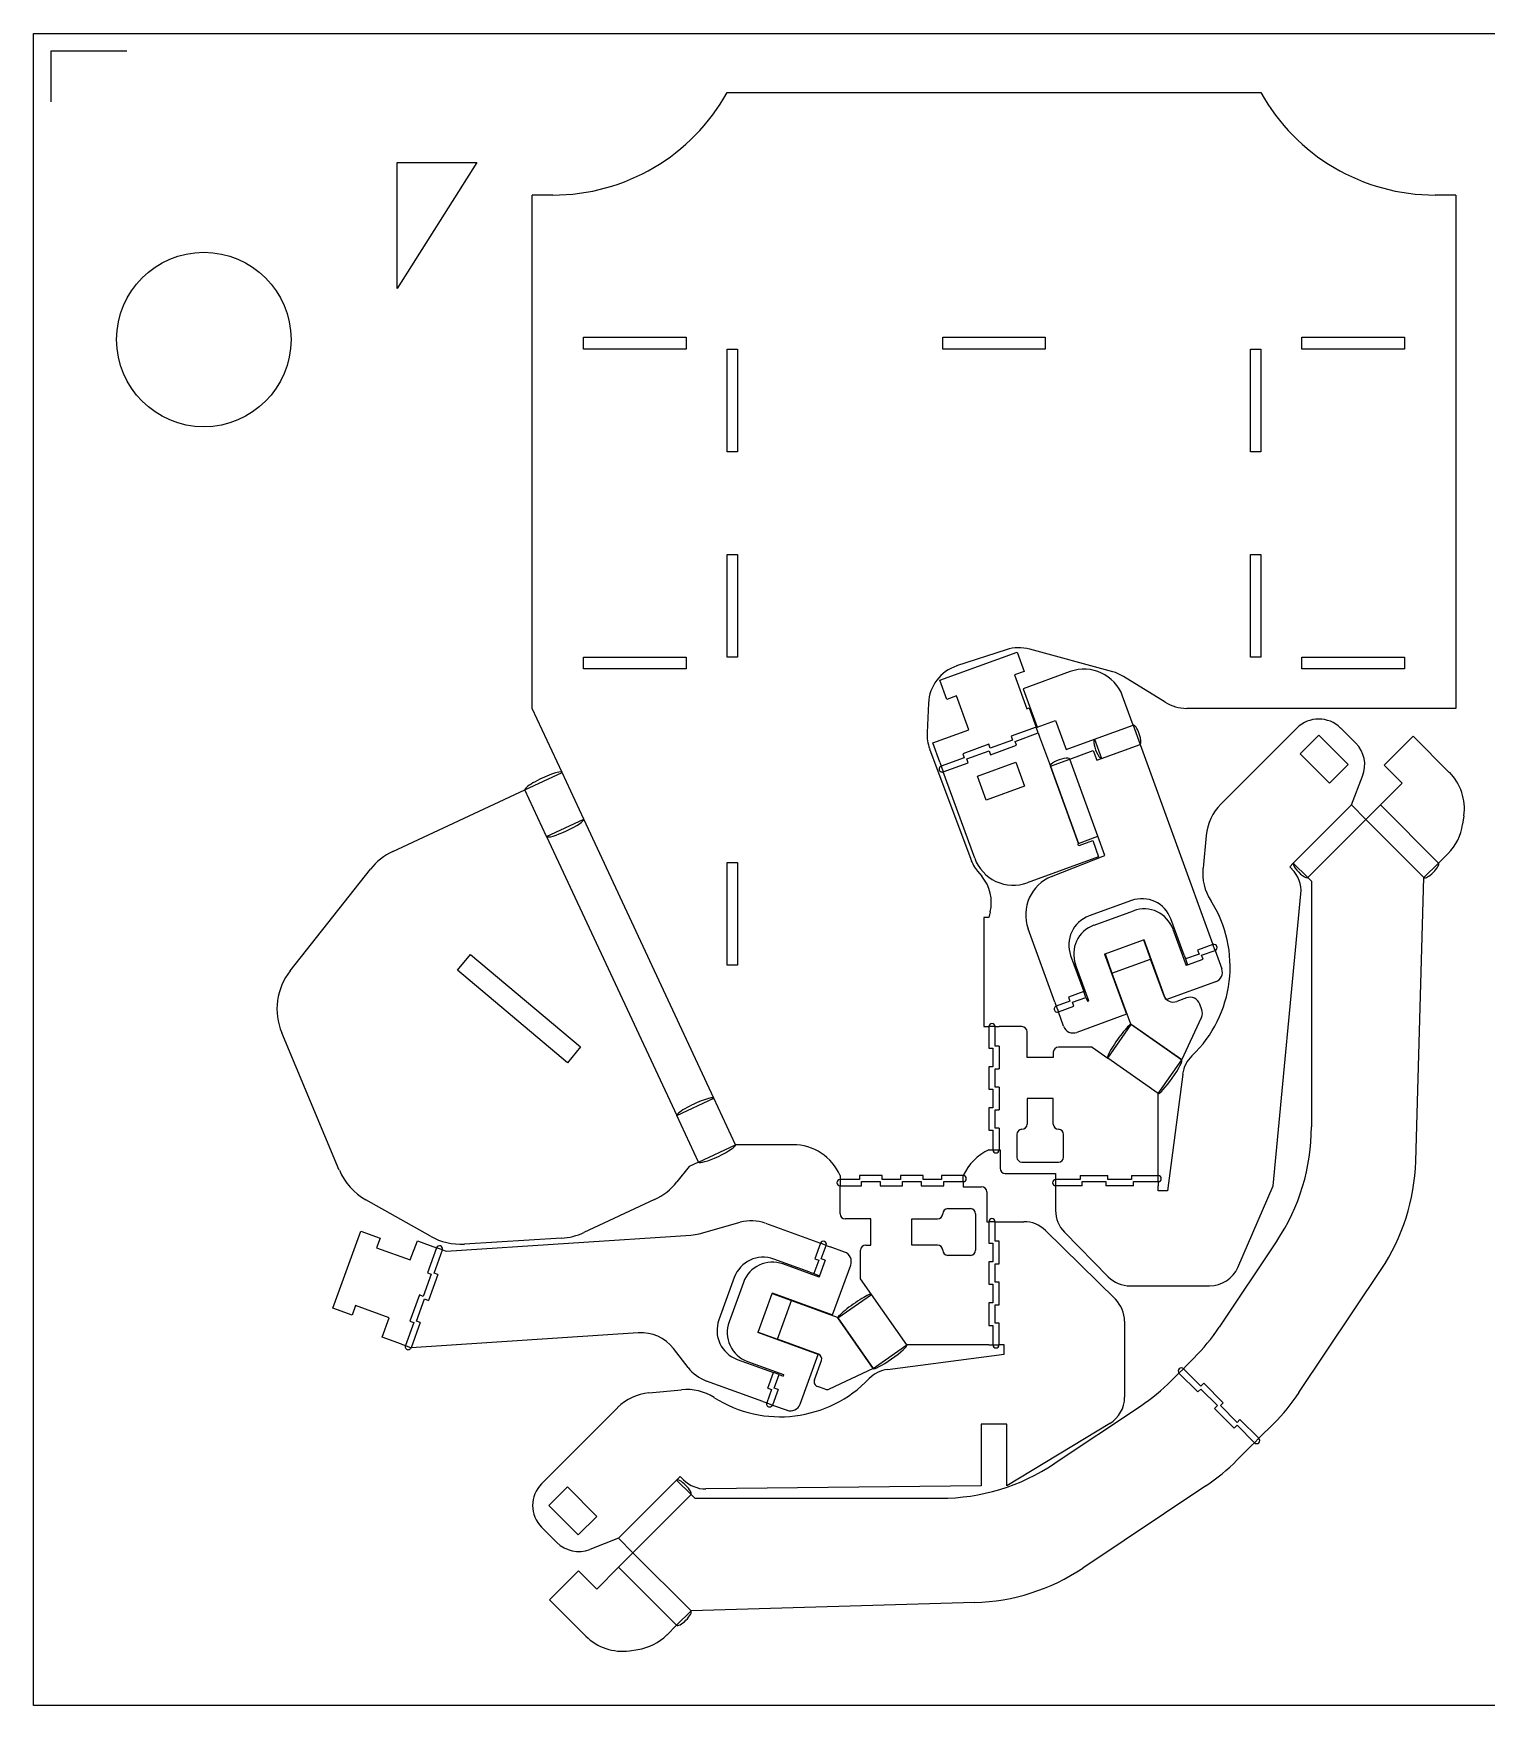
# Model space of a CAD drawing. Header units: millimetres. Extents: x 0.4 to 28.7, y -15.5 to 17.5.
# Drawn here: x 0.38 to 14.54, y 1.24 to 17.53 of the extents above; entities that cross this region are included whole.
import ezdxf

# ---------------------------------------------------------------- set-up
doc = ezdxf.new("R2010")
doc.units = ezdxf.units.MM
doc.header["$PDSIZE"] = -1
for name, color, linetype in [('CUT_JOINTS', 1, 'Continuous'), ('CUT_KAPTON', 3, 'Continuous'), ('CUT_RELEASE', 210, 'Continuous')]:
    doc.layers.add(name, color=color, linetype=linetype)

msp = doc.modelspace()

# ---------------------------------------------------------------- linework, layer by layer
at = {"layer": 'CUT_JOINTS'}
for p, q in [((0.551, 16.861), (0.551, 17.36)), ((0.551, 17.36), (1.291, 17.36)), ((3.924, 15.045), (3.924, 16.273)), ((3.924, 16.273), (4.702, 16.273)), ((4.702, 16.273), (3.924, 15.045)), ((9.706, 10.503), (9.96, 10.595)), ((9.246, 10.335), (9.49, 10.424)), ((4.308, 5.7), (4.219, 5.456)), ((8.095, 5.578), (8.04, 5.428)), ((4.32, 5.44), (4.228, 5.187)), ((4.141, 5.24), (4.049, 4.986)), ((4.149, 4.971), (4.06, 4.726)), ((7.536, 4.334), (7.591, 4.484)), ((11.727, 4.296), (11.543, 4.48)), ((7.637, 4.319), (7.582, 4.168)), ((11.89, 4.133), (12.081, 3.943))]:
    msp.add_line(p, q, dxfattribs=at)
at = {"layer": 'CUT_JOINTS', "linetype": 'Continuous', "lineweight": 25}
for p, q in [((10.151, 10.771), (9.907, 10.682)), ((10.172, 10.715), (10.151, 10.771)), ((10.721, 10.654), (11.096, 10.791)), ((10.721, 10.654), (11.096, 10.791)), ((9.691, 10.604), (9.437, 10.512)), ((9.704, 10.566), (9.691, 10.604)), ((9.92, 10.645), (9.704, 10.566)), ((9.907, 10.682), (9.92, 10.645)), ((9.946, 10.633), (10.172, 10.715)), ((9.96, 10.595), (9.946, 10.633)), ((10.789, 10.466), (11.165, 10.603)), ((9.451, 10.474), (9.225, 10.392)), ((9.437, 10.512), (9.451, 10.474)), ((9.476, 10.462), (9.692, 10.541)), ((9.49, 10.424), (9.476, 10.462)), ((9.692, 10.541), (9.706, 10.503)), ((10.751, 9.708), (10.478, 10.459)), ((10.751, 9.708), (10.478, 10.459)), ((5.743, 9.876), (5.532, 10.329)), ((5.743, 9.876), (5.532, 10.329)), ((10.563, 9.639), (10.29, 10.391)), ((10.29, 10.391), (10.563, 9.639)), ((5.38, 9.707), (5.169, 10.16)), ((12.657, 9.447), (13.223, 10.013)), ((12.657, 9.447), (13.223, 10.013)), ((13.223, 10.013), (13.364, 9.872)), ((13.364, 9.872), (13.506, 10.013)), ((14.071, 9.447), (13.506, 10.013)), ((13.364, 9.872), (12.799, 9.306)), ((13.93, 9.306), (13.364, 9.872)), ((10.563, 9.639), (10.751, 9.708)), ((10.822, 8.563), (11.198, 8.7)), ((11.198, 8.7), (11.266, 8.512)), ((11.874, 8.653), (11.724, 8.598)), ((10.822, 8.563), (10.89, 8.375)), ((10.89, 8.375), (11.266, 8.512)), ((11.738, 8.561), (11.606, 8.513)), ((11.606, 8.513), (11.627, 8.457)), ((11.627, 8.457), (11.777, 8.511)), ((11.724, 8.598), (11.738, 8.561)), ((11.763, 8.549), (11.895, 8.597)), ((11.777, 8.511), (11.763, 8.549)), ((10.615, 8.195), (10.465, 8.14)), ((10.636, 8.138), (10.615, 8.195)), ((10.479, 8.103), (10.347, 8.055)), ((10.368, 7.998), (10.518, 8.053)), ((10.465, 8.14), (10.479, 8.103)), ((10.504, 8.091), (10.636, 8.138)), ((10.518, 8.053), (10.504, 8.091)), ((9.69, 7.854), (9.69, 7.644)), ((9.75, 7.664), (9.75, 7.854)), ((11.07, 7.881), (11.57, 7.531)), ((11.57, 7.531), (11.078, 7.876)), ((9.79, 7.664), (9.75, 7.664)), ((9.79, 7.664), (9.79, 7.444)), ((9.69, 7.644), (9.73, 7.644)), ((9.73, 7.644), (9.73, 7.464)), ((11.34, 7.204), (10.849, 7.548)), ((9.73, 7.464), (9.69, 7.464)), ((9.69, 7.464), (9.69, 7.244)), ((9.75, 7.264), (9.75, 7.444)), ((9.75, 7.444), (9.79, 7.444)), ((9.69, 7.244), (9.73, 7.244)), ((9.73, 7.244), (9.73, 7.064)), ((9.79, 7.264), (9.75, 7.264)), ((9.79, 7.264), (9.79, 7.044)), ((7.222, 6.704), (7.011, 7.157)), ((7.222, 6.704), (7.011, 7.157)), ((9.73, 7.064), (9.69, 7.064)), ((9.69, 7.064), (9.69, 6.844)), ((9.75, 6.864), (9.75, 7.044)), ((9.75, 7.044), (9.79, 7.044)), ((6.86, 6.535), (6.648, 6.988)), ((9.69, 6.844), (9.73, 6.844)), ((9.73, 6.844), (9.73, 6.654)), ((9.79, 6.864), (9.75, 6.864)), ((9.79, 6.864), (9.79, 6.654)), ((8.43, 6.364), (8.24, 6.364)), ((8.43, 6.404), (8.43, 6.364)), ((8.65, 6.404), (8.43, 6.404)), ((8.65, 6.364), (8.65, 6.404)), ((8.83, 6.364), (8.65, 6.364)), ((8.83, 6.404), (8.83, 6.364)), ((9.05, 6.404), (8.83, 6.404)), ((9.05, 6.364), (9.05, 6.404)), ((9.23, 6.364), (9.05, 6.364)), ((9.23, 6.404), (9.23, 6.364)), ((9.44, 6.404), (9.23, 6.404)), ((10.58, 6.364), (10.34, 6.364)), ((10.58, 6.404), (10.58, 6.364)), ((10.58, 6.404), (10.85, 6.404)), ((10.85, 6.364), (10.85, 6.404)), ((11.08, 6.364), (10.85, 6.364)), ((11.08, 6.404), (11.08, 6.364)), ((11.08, 6.404), (11.34, 6.404)), ((8.24, 6.304), (8.45, 6.304)), ((8.45, 6.304), (8.45, 6.344)), ((8.45, 6.344), (8.63, 6.344)), ((8.63, 6.344), (8.63, 6.304)), ((8.63, 6.304), (8.85, 6.304)), ((8.85, 6.304), (8.85, 6.344)), ((8.85, 6.344), (9.03, 6.344)), ((9.03, 6.344), (9.03, 6.304)), ((9.03, 6.304), (9.25, 6.304)), ((9.25, 6.304), (9.25, 6.344)), ((9.25, 6.344), (9.44, 6.344)), ((10.6, 6.304), (10.34, 6.304)), ((10.6, 6.304), (10.6, 6.344)), ((10.6, 6.344), (10.83, 6.344)), ((10.83, 6.344), (10.83, 6.304)), ((11.1, 6.304), (10.83, 6.304)), ((11.1, 6.304), (11.1, 6.344)), ((11.1, 6.344), (11.34, 6.344)), ((9.69, 5.954), (9.69, 5.744)), ((9.75, 5.764), (9.75, 5.954)), ((8.049, 5.744), (7.994, 5.593)), ((8.057, 5.592), (8.105, 5.723)), ((9.69, 5.744), (9.73, 5.744)), ((9.73, 5.744), (9.73, 5.564)), ((9.79, 5.764), (9.75, 5.764)), ((9.79, 5.544), (9.79, 5.764)), ((4.283, 5.454), (4.365, 5.68)), ((8.032, 5.58), (7.984, 5.448)), ((7.994, 5.593), (8.032, 5.58)), ((8.095, 5.578), (8.057, 5.592)), ((9.73, 5.564), (9.69, 5.564)), ((9.69, 5.564), (9.69, 5.344)), ((9.75, 5.364), (9.75, 5.544)), ((9.75, 5.544), (9.79, 5.544)), ((4.257, 5.442), (4.178, 5.226)), ((4.219, 5.456), (4.257, 5.442)), ((4.32, 5.44), (4.283, 5.454)), ((7.984, 5.448), (8.04, 5.428)), ((4.178, 5.226), (4.141, 5.24)), ((7.442, 4.879), (7.578, 5.255)), ((7.578, 5.255), (7.766, 5.187)), ((8.89, 4.754), (8.546, 5.245)), ((8.89, 4.754), (8.546, 5.245)), ((9.69, 5.344), (9.73, 5.344)), ((9.73, 5.344), (9.73, 5.164)), ((9.79, 5.364), (9.75, 5.364)), ((9.79, 5.144), (9.79, 5.364)), ((4.112, 4.984), (4.19, 5.201)), ((4.19, 5.201), (4.228, 5.187)), ((7.63, 4.811), (7.766, 5.187)), ((9.73, 5.164), (9.69, 5.164)), ((9.69, 5.164), (9.69, 4.944)), ((9.75, 4.964), (9.75, 5.144)), ((9.75, 5.144), (9.79, 5.144)), ((4.086, 4.972), (4.004, 4.747)), ((4.049, 4.986), (4.086, 4.972)), ((4.149, 4.971), (4.112, 4.984)), ((8.563, 4.524), (8.219, 5.016)), ((8.219, 5.016), (8.563, 4.524)), ((9.69, 4.944), (9.73, 4.944)), ((9.73, 4.944), (9.73, 4.754)), ((9.79, 4.964), (9.75, 4.964)), ((9.79, 4.754), (9.79, 4.964)), ((7.442, 4.879), (7.63, 4.811)), ((7.647, 4.464), (7.591, 4.484)), ((7.599, 4.332), (7.647, 4.464)), ((11.756, 4.353), (11.586, 4.522)), ((7.573, 4.32), (7.526, 4.189)), ((7.536, 4.334), (7.573, 4.32)), ((7.637, 4.319), (7.599, 4.332)), ((11.727, 4.296), (11.756, 4.324)), ((11.784, 4.381), (11.756, 4.353)), ((11.756, 4.324), (11.918, 4.162)), ((11.784, 4.381), (11.975, 4.19)), ((11.918, 4.162), (11.89, 4.133)), ((11.947, 4.162), (11.975, 4.19)), ((12.109, 3.999), (11.947, 4.162)), ((12.081, 3.943), (12.109, 3.971)), ((12.137, 4.027), (12.109, 3.999)), ((12.109, 3.971), (12.279, 3.801)), ((12.137, 4.027), (12.321, 3.844)), ((6.081, 2.871), (6.647, 3.437)), ((6.647, 3.437), (6.081, 2.871)), ((6.222, 2.73), (6.788, 3.296)), ((6.081, 2.871), (6.222, 2.73)), ((6.081, 2.588), (6.222, 2.73)), ((6.788, 2.164), (6.222, 2.73)), ((6.647, 2.023), (6.081, 2.588))]:
    msp.add_line(p, q, dxfattribs=at)
at = {"layer": 'CUT_JOINTS'}
msp.add_lwpolyline([(0.379, 17.529), (28.701, 17.529), (28.701, 1.241), (0.379, 1.241)], close=True, dxfattribs=at)
msp.add_circle((2.04, 14.547), 0.85, dxfattribs=at)
for centre, start, end in [((9.235, 10.364), 110, 290), ((11.885, 8.625), 290, 110), ((10.357, 8.026), 110, 290), ((9.72, 7.854), 0, 180), ((9.76, 6.654), 180, 0), ((8.24, 6.334), 90, 270), ((9.44, 6.374), 270, 90), ((10.34, 6.334), 90, 270), ((11.34, 6.374), 270, 90), ((9.72, 5.954), 0, 180), ((4.337, 5.69), 340, 160), ((8.077, 5.733), 340, 160), ((4.032, 4.737), 160, 340), ((9.76, 4.754), 180, 0), ((11.565, 4.501), 45, 225), ((7.554, 4.179), 160, 340), ((12.3, 3.822), 225, 45)]:
    msp.add_arc(centre, 0.03, start, end, dxfattribs=at)
for centre, major_axis, ratio, start_param, end_param in [((11.131, 10.697), (-0.0342, 0.094), 0.261851, 3.141593, 6.283185), ((10.755, 10.56), (-0.0342, 0.094), 0.265138, 0, 3.141593), ((10.384, 10.425), (0.094, 0.0342), 0.297015, 0, 3.141593), ((5.35, 10.245), (0.181, 0.085), 0.162684, 0, 3.141593), ((5.562, 9.791), (0.181, 0.085), 0.162306, 3.141593, 6.283185), ((12.728, 9.377), (-0.0707, 0.0707), 0.265277, 0, 3.141593), ((14.001, 9.377), (0.0707, 0.0707), 0.287295, 3.141593, 6.283185), ((10.964, 7.712), (0.115, 0.164), 0.131466, 0, 3.141593), ((11.455, 7.368), (0.115, 0.164), 0.138504, 3.141593, 6.283185), ((6.83, 7.072), (0.181, 0.085), 0.156891, 0, 3.141593), ((7.041, 6.619), (0.181, 0.085), 0.157014, 3.141593, 6.283185), ((8.382, 5.131), (0.164, 0.115), 0.117438, 0, 3.141593), ((8.727, 4.639), (0.164, 0.115), 0.13494, 3.141593, 6.283185), ((6.717, 3.366), (-0.0707, 0.0707), 0.281547, 3.141593, 6.283185), ((6.717, 2.093), (0.0707, 0.0707), 0.30407, 3.141593, 6.283185)]:
    msp.add_ellipse(centre, major_axis=major_axis, ratio=ratio, start_param=start_param, end_param=end_param, dxfattribs=at)
msp.add_point((10.162, 10.77), dxfattribs=at)
at = {"layer": 'CUT_KAPTON'}
msp.add_lwpolyline([(0.379, 17.529), (28.701, 17.529), (28.701, 1.241), (0.379, 1.241)], close=True, dxfattribs=at)
msp.add_circle((2.04, 14.547), 0.85, dxfattribs=at)
at = {"layer": 'CUT_RELEASE'}
for p, q in [((0.551, 16.861), (0.551, 17.36)), ((0.551, 17.36), (1.291, 17.36)), ((3.924, 15.045), (3.924, 16.273)), ((3.924, 16.273), (4.702, 16.273)), ((4.702, 16.273), (3.924, 15.045)), ((10.742, 10.449), (10.789, 10.466)), ((5.38, 9.707), (6.648, 6.988)), ((11.198, 8.7), (11.203, 8.701)), ((10.817, 8.561), (10.822, 8.563)), ((11.627, 8.457), (11.613, 8.451)), ((10.65, 8.101), (10.664, 8.106)), ((10.698, 7.654), (10.849, 7.548)), ((8.04, 5.428), (8.035, 5.413)), ((7.58, 5.26), (7.578, 5.255)), ((7.442, 4.879), (7.44, 4.875)), ((7.69, 4.464), (7.685, 4.45))]:
    msp.add_line(p, q, dxfattribs=at)
at = {"layer": 'CUT_RELEASE', "linetype": 'Continuous', "lineweight": 25}
for p, q in [((7.14, 16.954), (12.34, 16.954)), ((5.24, 10.954), (5.24, 15.954)), ((5.44, 15.954), (5.24, 15.954)), ((14.24, 15.954), (14.04, 15.954)), ((14.24, 15.954), (14.24, 10.954)), ((5.74, 14.454), (5.74, 14.569)), ((5.74, 14.569), (6.74, 14.569)), ((6.74, 14.569), (6.74, 14.454)), ((9.24, 14.454), (9.24, 14.569)), ((9.24, 14.569), (10.24, 14.569)), ((10.24, 14.569), (10.24, 14.454)), ((12.74, 14.454), (12.74, 14.569)), ((12.74, 14.569), (13.74, 14.569)), ((13.74, 14.569), (13.74, 14.454)), ((6.74, 14.454), (5.74, 14.454)), ((7.14, 14.454), (7.24, 14.454)), ((7.14, 13.454), (7.14, 14.454)), ((7.24, 14.454), (7.24, 13.454)), ((10.24, 14.454), (9.24, 14.454)), ((12.24, 14.454), (12.34, 14.454)), ((12.24, 13.454), (12.24, 14.454)), ((12.34, 14.454), (12.34, 13.454)), ((13.74, 14.454), (12.74, 14.454)), ((7.24, 13.454), (7.14, 13.454)), ((12.34, 13.454), (12.24, 13.454)), ((7.14, 11.454), (7.14, 12.454)), ((7.14, 12.454), (7.24, 12.454)), ((7.24, 12.454), (7.24, 11.454)), ((12.24, 11.454), (12.24, 12.454)), ((12.24, 12.454), (12.34, 12.454)), ((12.34, 12.454), (12.34, 11.454)), ((5.74, 11.339), (5.74, 11.454)), ((5.74, 11.454), (6.74, 11.454)), ((6.74, 11.454), (6.74, 11.339)), ((7.24, 11.454), (7.14, 11.454)), ((9.213, 11.228), (9.965, 11.502)), ((9.86, 11.525), (9.376, 11.368)), ((9.965, 11.502), (10.033, 11.314)), ((10.897, 11.311), (10.089, 11.531)), ((12.34, 11.454), (12.24, 11.454)), ((12.74, 11.339), (12.74, 11.454)), ((12.74, 11.454), (13.74, 11.454)), ((13.74, 11.454), (13.74, 11.339)), ((6.74, 11.339), (5.74, 11.339)), ((10.033, 11.314), (9.939, 11.28)), ((9.939, 11.28), (10.059, 10.951)), ((10.481, 11.312), (10.025, 11.146)), ((11.407, 11.014), (11.003, 11.265)), ((13.74, 11.339), (12.74, 11.339)), ((9.282, 11.04), (9.213, 11.228)), ((10.025, 11.146), (10.162, 10.77)), ((5.532, 10.329), (5.24, 10.954)), ((9.101, 11.004), (9.089, 10.718)), ((9.376, 11.075), (9.282, 11.04)), ((9.495, 10.746), (9.376, 11.075)), ((10.059, 10.951), (10.083, 10.959)), ((10.083, 10.959), (10.151, 10.771)), ((11.096, 10.791), (10.994, 11.073)), ((14.24, 10.954), (11.618, 10.954)), ((10.172, 10.715), (10.151, 10.771)), ((10.162, 10.77), (10.341, 10.835)), ((10.341, 10.835), (10.443, 10.553)), ((11.096, 10.791), (11.165, 10.603)), ((12.693, 10.763), (11.951, 10.022)), ((13.265, 10.615), (13.117, 10.763)), ((9.143, 10.617), (9.495, 10.746)), ((9.211, 10.429), (9.143, 10.617)), ((10.172, 10.715), (10.185, 10.678)), ((10.185, 10.678), (10.29, 10.391)), ((10.443, 10.553), (10.721, 10.654)), ((10.721, 10.654), (10.789, 10.466)), ((11.165, 10.603), (11.874, 8.653)), ((12.905, 10.692), (12.724, 10.512)), ((13.191, 10.406), (12.905, 10.692)), ((13.541, 10.402), (13.824, 10.685)), ((13.824, 10.685), (14.177, 10.331)), ((9.113, 10.561), (9.513, 9.485)), ((9.211, 10.429), (9.225, 10.392)), ((9.579, 10.294), (9.952, 10.43)), ((9.952, 10.43), (10.037, 10.195)), ((10.29, 10.391), (10.478, 10.459)), ((10.478, 10.459), (10.708, 10.543)), ((10.708, 10.543), (10.742, 10.449)), ((12.724, 10.512), (13.011, 10.225)), ((5.169, 10.16), (5.532, 10.329)), ((9.225, 10.392), (9.246, 10.335)), ((9.552, 9.494), (9.246, 10.335)), ((9.664, 10.06), (9.579, 10.294)), ((13.011, 10.225), (13.191, 10.406)), ((13.223, 10.013), (13.332, 10.294)), ((13.718, 10.225), (13.541, 10.402)), ((3.882, 9.56), (5.169, 10.16)), ((10.037, 10.195), (9.664, 10.06)), ((13.506, 10.013), (13.718, 10.225)), ((13.223, 10.013), (13.364, 9.872)), ((13.364, 9.872), (13.506, 10.013)), ((5.38, 9.707), (5.743, 9.876)), ((7.011, 7.157), (5.743, 9.876)), ((14.319, 9.907), (14.307, 9.825)), ((10.563, 9.639), (10.751, 9.708)), ((10.57, 9.62), (10.702, 9.668)), ((10.702, 9.668), (10.76, 9.508)), ((10.82, 9.52), (10.751, 9.708)), ((11.807, 9.716), (11.777, 9.399)), ((7.14, 8.454), (7.14, 9.454)), ((7.14, 9.454), (7.24, 9.454)), ((7.24, 9.454), (7.24, 8.454)), ((10.76, 9.508), (10.064, 9.255)), ((10.302, 9.316), (10.82, 9.52)), ((12.622, 9.412), (12.657, 9.447)), ((12.657, 9.447), (12.799, 9.306)), ((13.93, 9.306), (14.071, 9.447)), ((14.166, 9.542), (14.071, 9.447)), ((2.882, 8.398), (3.665, 9.388)), ((9.581, 9.367), (9.621, 9.319)), ((12.645, 9.389), (12.622, 9.412)), ((12.799, 9.306), (12.834, 9.271)), ((13.85, 6.543), (13.93, 9.306)), ((12.462, 6.304), (12.731, 9.149)), ((12.834, 9.271), (12.834, 6.877)), ((9.703, 8.971), (9.69, 8.916)), ((11.08, 9.082), (10.666, 8.932)), ((10.715, 8.843), (11.1, 8.983)), ((9.69, 8.916), (9.64, 8.916)), ((9.64, 8.916), (9.64, 7.854)), ((10.333, 8.092), (10.073, 8.807)), ((11.593, 8.551), (11.464, 8.903)), ((11.484, 8.804), (11.613, 8.451)), ((11.198, 8.7), (11.266, 8.512)), ((11.416, 8.114), (11.203, 8.701)), ((11.895, 8.597), (11.874, 8.653)), ((4.511, 8.403), (4.64, 8.556)), ((4.64, 8.556), (5.712, 7.656)), ((10.487, 8.547), (10.615, 8.195)), ((10.817, 8.561), (11.031, 7.974)), ((10.822, 8.563), (10.89, 8.375)), ((11.394, 8.159), (11.266, 8.512)), ((11.593, 8.551), (11.606, 8.513)), ((11.606, 8.513), (11.627, 8.457)), ((11.895, 8.597), (11.909, 8.559)), ((11.909, 8.559), (11.96, 8.418)), ((5.583, 7.503), (4.511, 8.403)), ((7.24, 8.454), (7.14, 8.454)), ((10.664, 8.106), (10.535, 8.458)), ((10.89, 8.375), (11.07, 7.881)), ((10.636, 8.138), (10.615, 8.195)), ((11.9, 8.29), (11.416, 8.114)), ((10.333, 8.092), (10.347, 8.055)), ((10.347, 8.055), (10.368, 7.998)), ((10.419, 7.857), (10.368, 7.998)), ((10.636, 8.138), (10.65, 8.101)), ((11.617, 8.134), (11.523, 8.099)), ((11.765, 8.019), (11.745, 8.074)), ((9.64, 7.854), (9.69, 7.854)), ((9.75, 7.854), (9.69, 7.854)), ((9.75, 7.854), (9.79, 7.854)), ((10.013, 7.854), (9.79, 7.854)), ((11.031, 7.974), (10.547, 7.798)), ((10.849, 7.548), (11.078, 7.876)), ((11.07, 7.881), (11.078, 7.876)), ((11.57, 7.531), (11.761, 7.943)), ((3.36, 6.457), (2.799, 7.794)), ((5.712, 7.656), (5.583, 7.503)), ((10.063, 7.554), (10.063, 7.804)), ((10.318, 7.554), (10.063, 7.554)), ((10.318, 7.604), (10.318, 7.554)), ((10.698, 7.654), (10.368, 7.654)), ((11.34, 7.204), (11.57, 7.531)), ((11.579, 7.392), (11.431, 6.254)), ((11.34, 6.404), (11.34, 7.204)), ((6.648, 6.988), (7.011, 7.157)), ((10.318, 7.154), (10.063, 7.154)), ((10.063, 7.154), (10.063, 6.904)), ((10.318, 6.904), (10.318, 7.154)), ((6.86, 6.535), (7.222, 6.704)), ((7.782, 6.704), (7.222, 6.704)), ((9.963, 6.804), (9.963, 6.584)), ((10.418, 6.584), (10.418, 6.804)), ((6.86, 6.535), (6.769, 6.492)), ((9.69, 6.654), (9.73, 6.654)), ((9.73, 6.654), (9.79, 6.654)), ((9.79, 6.654), (9.8, 6.654)), ((9.8, 6.654), (9.8, 6.474)), ((10.013, 6.534), (10.368, 6.534)), ((6.769, 6.492), (6.649, 6.341)), ((8.24, 6.404), (8.24, 6.364)), ((8.24, 6.364), (8.24, 6.304)), ((9.44, 6.344), (9.44, 6.404)), ((9.85, 6.424), (10.34, 6.424)), ((10.34, 6.424), (10.34, 6.404)), ((10.34, 6.404), (10.34, 6.364)), ((10.34, 6.364), (10.34, 6.304)), ((11.34, 6.344), (11.34, 6.404)), ((8.24, 6.031), (8.24, 6.304)), ((9.44, 6.344), (9.44, 6.304)), ((9.44, 6.304), (9.44, 6.294)), ((9.44, 6.294), (9.62, 6.294)), ((9.67, 6.244), (9.67, 5.954)), ((10.34, 6.304), (10.34, 6.062)), ((11.34, 6.344), (11.34, 6.304)), ((11.34, 6.254), (11.34, 6.304)), ((11.431, 6.254), (11.34, 6.254)), ((12.116, 5.509), (12.462, 6.304)), ((4.249, 5.812), (3.619, 6.166)), ((6.432, 6.17), (5.743, 5.849)), ((9.29, 6.081), (9.51, 6.081)), ((9.56, 6.031), (9.56, 5.676)), ((6.868, 5.837), (7.267, 5.949)), ((7.512, 5.939), (8.049, 5.744)), ((8.54, 5.981), (8.29, 5.981)), ((8.54, 5.726), (8.54, 5.981)), ((8.94, 5.726), (8.94, 5.981)), ((8.94, 5.981), (9.19, 5.981)), ((9.67, 5.954), (9.69, 5.954)), ((9.75, 5.954), (9.69, 5.954)), ((9.75, 5.954), (9.79, 5.954)), ((9.79, 5.954), (10.032, 5.954)), ((10.242, 5.868), (10.923, 5.198)), ((3.296, 5.111), (3.569, 5.863)), ((3.569, 5.863), (3.757, 5.794)), ((3.757, 5.794), (3.723, 5.7)), ((4.052, 5.581), (4.121, 5.769)), ((4.121, 5.769), (4.308, 5.7)), ((4.402, 5.666), (6.787, 5.823)), ((5.526, 5.793), (4.579, 5.736)), ((8.105, 5.723), (8.049, 5.744)), ((8.105, 5.723), (8.143, 5.709)), ((8.284, 5.658), (8.143, 5.709)), ((8.49, 5.726), (8.54, 5.726)), ((9.19, 5.726), (8.94, 5.726)), ((10.427, 5.852), (10.854, 5.418)), ((12.497, 5.766), (11.936, 4.927)), ((3.723, 5.7), (4.052, 5.581)), ((4.365, 5.68), (4.308, 5.7)), ((4.365, 5.68), (4.402, 5.666)), ((7.946, 5.462), (7.594, 5.59)), ((8.035, 5.413), (7.683, 5.542)), ((8.44, 5.396), (8.44, 5.676)), ((9.51, 5.626), (9.29, 5.626)), ((7.209, 5.411), (7.059, 4.997)), ((7.946, 5.462), (7.984, 5.448)), ((7.984, 5.448), (8.04, 5.428)), ((8.167, 5.046), (8.344, 5.53)), ((8.546, 5.245), (8.44, 5.396)), ((12.712, 4.289), (13.514, 5.489)), ((7.298, 5.362), (7.158, 4.977)), ((7.578, 5.255), (7.766, 5.187)), ((7.58, 5.26), (8.167, 5.046)), ((8.219, 5.016), (8.546, 5.245)), ((11.067, 5.329), (11.841, 5.329)), ((3.484, 5.043), (3.296, 5.111)), ((3.518, 5.137), (3.484, 5.043)), ((3.847, 5.017), (3.518, 5.137)), ((7.766, 5.187), (8.213, 5.024)), ((3.779, 4.829), (3.847, 5.017)), ((8.213, 5.024), (8.219, 5.016)), ((11.013, 4.984), (11.013, 4.245)), ((3.966, 4.761), (3.779, 4.829)), ((3.966, 4.761), (4.004, 4.747)), ((4.004, 4.747), (4.06, 4.726)), ((6.274, 4.872), (4.06, 4.726)), ((8.027, 4.661), (7.44, 4.875)), ((7.442, 4.879), (7.63, 4.811)), ((8.029, 4.665), (7.63, 4.811)), ((8.563, 4.524), (8.89, 4.754)), ((9.69, 4.754), (8.89, 4.754)), ((9.69, 4.754), (9.73, 4.754)), ((9.73, 4.754), (9.79, 4.754)), ((9.84, 4.754), (9.79, 4.754)), ((9.84, 4.663), (9.84, 4.754)), ((6.759, 4.534), (6.617, 4.718)), ((7.238, 4.613), (7.591, 4.484)), ((7.337, 4.593), (7.69, 4.464)), ((7.851, 4.177), (8.027, 4.661)), ((7.99, 4.413), (8.059, 4.601)), ((8.703, 4.515), (9.84, 4.663)), ((11.687, 4.624), (11.614, 4.551)), ((7.488, 4.203), (6.939, 4.402)), ((7.647, 4.464), (7.591, 4.484)), ((7.647, 4.464), (7.685, 4.45)), ((8.563, 4.524), (8.133, 4.324)), ((11.471, 4.407), (11.543, 4.48)), ((11.586, 4.522), (11.543, 4.48)), ((11.586, 4.522), (11.614, 4.551)), ((6.378, 4.287), (6.695, 4.317)), ((8.095, 4.322), (8.02, 4.349)), ((5.332, 3.402), (6.073, 4.143)), ((7.488, 4.203), (7.526, 4.189)), ((7.526, 4.189), (7.582, 4.168)), ((7.582, 4.168), (7.723, 4.117)), ((10.328, 3.597), (11.168, 4.158)), ((9.865, 3.981), (9.615, 3.981)), ((9.615, 3.981), (9.615, 3.381)), ((10.868, 3.988), (9.865, 3.381)), ((9.865, 3.381), (9.865, 3.981)), ((12.321, 3.844), (12.464, 3.986)), ((12.251, 3.773), (12.108, 3.63)), ((12.251, 3.773), (12.279, 3.801)), ((12.279, 3.801), (12.321, 3.844)), ((6.682, 3.472), (6.647, 3.437)), ((6.647, 3.437), (6.788, 3.296)), ((6.715, 3.439), (6.682, 3.472)), ((5.402, 3.189), (5.583, 3.37)), ((5.583, 3.37), (5.869, 3.083)), ((6.788, 3.296), (6.824, 3.26)), ((6.824, 3.26), (9.217, 3.26)), ((9.615, 3.381), (6.931, 3.351)), ((11.805, 3.382), (10.605, 2.58)), ((5.689, 2.903), (5.402, 3.189)), ((5.479, 2.829), (5.332, 2.977)), ((5.869, 3.083), (5.689, 2.903)), ((6.081, 2.871), (5.8, 2.762)), ((6.081, 2.871), (6.222, 2.73)), ((6.081, 2.588), (6.222, 2.73)), ((5.692, 2.553), (5.409, 2.27)), ((5.869, 2.376), (5.692, 2.553)), ((6.081, 2.588), (5.869, 2.376)), ((5.409, 2.27), (5.763, 1.917)), ((6.647, 2.023), (6.788, 2.164)), ((9.552, 2.244), (6.788, 2.164)), ((6.552, 1.928), (6.647, 2.023)), ((6.187, 1.775), (6.27, 1.787))]:
    msp.add_line(p, q, dxfattribs=at)
at = {"layer": 'CUT_RELEASE'}
msp.add_lwpolyline([(0.379, 17.529), (28.701, 17.529), (28.701, 1.241), (0.379, 1.241)], close=True, dxfattribs=at)
msp.add_circle((2.04, 14.547), 0.85, dxfattribs=at)
at = {"layer": 'CUT_RELEASE', "linetype": 'Continuous', "lineweight": 25}
for centre, radius, start, end in [((5.44, 17.899), 1.945, 270, 330.9311), ((14.04, 17.899), 1.945, 209.0689, 270), ((9.984, 11.145), 0.4, 74.7754, 108.0614), ((9.501, 10.987), 0.4, 108.0614, 177.5742), ((10.618, 10.936), 0.4, 20, 110), ((10.792, 10.925), 0.4, 58.1754, 74.7754), ((11.618, 11.354), 0.4, 238.1754, 270), ((12.905, 10.55), 0.3, 45, 135), ((9.488, 10.701), 0.4, 177.5742, 200.3558), ((13.053, 10.403), 0.3, 338.7284, 45), ((13.824, 9.978), 0.5, 351.8699, 45), ((12.305, 9.668), 0.5, 135, 174.4773), ((13.812, 9.895), 0.5, 315, 351.8699), ((10.567, 9.63), 0.01, 110, 200), ((10.567, 9.63), 0.01, 200, 290), ((4.135, 9.016), 0.6, 115, 141.6767), ((9.888, 9.624), 0.4, 200.3558, 219.8499), ((9.928, 9.631), 0.4, 200, 290), ((9.314, 9.063), 0.4, 346.7163, 39.8499), ((10.449, 8.944), 0.4, 111.5154, 200), ((12.274, 9.351), 0.5, 174.4773, 212.496), ((12.432, 9.177), 0.3, 354.5871, 45), ((11.182, 8.8), 0.3, 20, 110), ((11.203, 8.701), 0.3, 20, 110), ((10.841, 8.438), 1.2, 313.6725, 32.496), ((10.769, 8.65), 0.3, 110, 200), ((10.817, 8.561), 0.3, 110, 200), ((3.353, 8.026), 0.6, 141.6767, 202.7661), ((11.866, 8.384), 0.1, 290, 20), ((11.488, 8.193), 0.1, 200, 290), ((11.651, 8.04), 0.1, 20, 110), ((11.671, 7.985), 0.1, 335, 20), ((10.013, 7.804), 0.05, 0, 90), ((10.513, 7.892), 0.1, 200, 290), ((10.368, 7.604), 0.05, 90, 180), ((11.876, 7.353), 0.3, 133.6725, 172.5938), ((10.013, 6.804), 0.05, 90, 180), ((10.013, 6.904), 0.05, 270, 0), ((10.368, 6.904), 0.05, 180, 270), ((10.368, 6.804), 0.05, 0, 90), ((10.834, 6.877), 2, 326.2462, 0), ((7.782, 6.204), 0.5, 23.5782, 90), ((9.896, 6.198), 0.5, 114.2952, 155.7048), ((10.013, 6.584), 0.05, 180, 270), ((10.368, 6.584), 0.05, 270, 0), ((11.851, 6.6), 2, 326.2462, 358.3527), ((3.914, 6.689), 0.6, 202.7661, 240.6227), ((9.85, 6.474), 0.05, 180, 270), ((6.179, 6.714), 0.6, 295, 321.5651), ((9.62, 6.244), 0.05, 0, 90), ((8.29, 6.031), 0.05, 180, 270), ((9.19, 6.031), 0.05, 270, 0), ((9.29, 6.031), 0.05, 90, 180), ((9.51, 6.031), 0.05, 0, 90), ((10.64, 6.062), 0.3, 180, 224.5734), ((7.375, 5.563), 0.4, 70, 105.5947), ((10.032, 5.654), 0.3, 45.4855, 90), ((4.543, 6.335), 0.6, 240.6227, 273.4687), ((5.489, 6.392), 0.6, 273.4687, 295), ((6.761, 6.222), 0.4, 273.7711, 285.5947), ((8.49, 5.676), 0.05, 90, 180), ((9.19, 5.676), 0.05, 0, 90), ((7.491, 5.308), 0.3, 70, 160), ((7.58, 5.26), 0.3, 70, 160), ((8.25, 5.564), 0.1, 340, 70), ((9.29, 5.676), 0.05, 180, 270), ((9.51, 5.676), 0.05, 270, 0), ((11.067, 5.629), 0.3, 224.5734, 270), ((11.841, 5.629), 0.3, 270, 336.5019), ((10.713, 4.984), 0.3, 0, 45.4855), ((7.341, 4.895), 0.3, 160, 250), ((7.44, 4.875), 0.3, 160, 250), ((10.273, 6.038), 2, 315, 326.2462), ((6.3, 4.473), 0.4, 37.7244, 93.7711), ((8.012, 4.618), 0.05, 340, 70), ((7.076, 4.778), 0.4, 217.7244, 250), ((7.656, 5.254), 1.2, 237.504, 316.3275), ((8.037, 4.396), 0.05, 160, 250), ((8.741, 4.218), 0.3, 97.4062, 136.3275), ((10.056, 5.821), 2, 303.7538, 315), ((6.426, 3.789), 0.5, 95.5227, 135), ((6.743, 3.82), 0.5, 57.504, 95.5227), ((8.112, 4.369), 0.05, 250, 295), ((10.713, 4.245), 0.3, 301.1805, 0), ((11.05, 5.4), 2, 315, 326.2462), ((7.757, 4.211), 0.1, 250, 340), ((9.217, 5.26), 2, 270, 303.7538), ((10.694, 5.045), 2, 303.7538, 315), ((6.928, 3.651), 0.3, 225, 270.6466), ((5.544, 3.189), 0.3, 135, 225), ((5.692, 3.042), 0.3, 225, 291.2716), ((9.494, 4.243), 2, 271.6473, 303.7538), ((6.116, 2.27), 0.5, 225, 278.1301), ((6.199, 2.282), 0.5, 278.1301, 315)]:
    msp.add_arc(centre, radius, start, end, dxfattribs=at)

doc.saveas('drawing.dxf')
